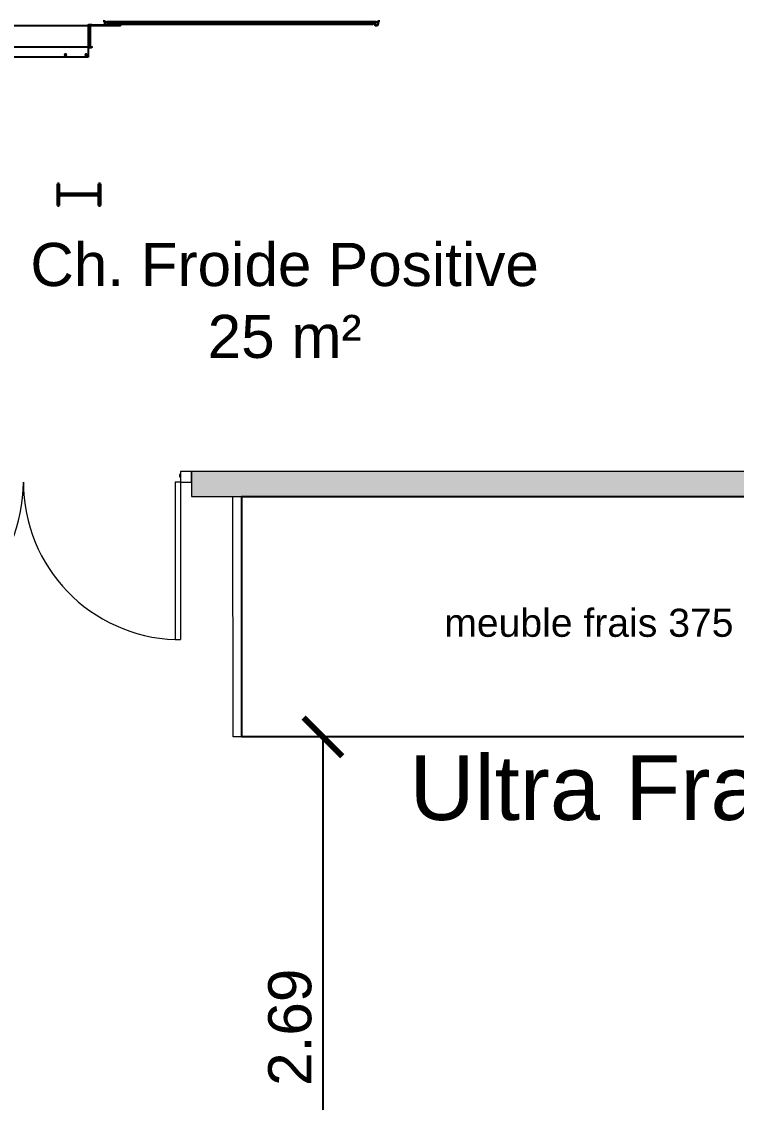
# Model space of a CAD drawing. Header units: millimetres. Extents: x 15590 to 15992, y 1055 to 1132.
# Drawn here: x 15915.8 to 15919.12, y 1104.24 to 1109.26 of the extents above; entities that cross this region are included whole.
import ezdxf

# ---------------------------------------------------------------- set-up
doc = ezdxf.new("R2010")
doc.units = ezdxf.units.MM
doc.header["$MEASUREMENT"] = 0
doc.linetypes.add('CACHE2', pattern=[0.1875, 0.125, -0.0625])
doc.layers.get('0').update_dxf_attribs({"lineweight": 9})
for name, color, linetype, lineweight in [('DM cloison', 7, 'Continuous', 9), ('DM Divers', 7, 'Continuous', 9), ('DM porte', 7, 'Continuous', 9)]:
    doc.layers.add(name, color=color, linetype=linetype, lineweight=lineweight)
for name, color, linetype in [('FAMILLES', 8, 'Continuous'), ('frais', 5, 'Continuous'), ('structure', 7, 'Continuous'), ('TELEWIG_04_Portes', 1, 'Continuous')]:
    doc.layers.add(name, color=color, linetype=linetype)
doc.styles.add('Arial', font='arial.ttf')
doc.styles.get("Standard").update_dxf_attribs({"font": 'swiss.ttf', "height": 0.2})
doc.dimstyles.get("Standard").update_dxf_attribs({"dimtxt": 0.2, "dimasz": 0.18, "dimexe": 0.18, "dimexo": 0.0625, "dimgap": 0.05, "dimtad": 1, "dimzin": 4, "dimdsep": 46, "dimtxsty": 'Standard', "dimblk": 'ARCHTICK', "dimcen": 0.09, "dimadec": 0, "dimazin": 0, "dimtfac": 1, "dimtofl": 0, "dimtmove": 0, "dimatfit": 3, "dimfxl": 1, "dimtolj": 1, "dimtzin": 0, "dimarcsym": 0})

# ---------------------------------------------------------------- blocks, each defined once
blk = doc.blocks.new('*U493')
at = {"layer": 'DM cloison'}
blk.add_hatch(color=3, dxfattribs=at).paths.add_polyline_path([(-2736.1, 116), (-2736.1, 0), (5188.3, 0), (5188.3, 116)])
blk.add_lwpolyline([(-2736.1, 0), (5188.3, 0), (5188.3, 116), (-2736.1, 116)], close=True, dxfattribs=at)
blk = doc.blocks.new('_ArchTick')
at = {"color": 0, "linetype": 'ByBlock', "const_width": 0.15}
blk.add_lwpolyline([(-0.5, -0.5), (0.5, 0.5)], dxfattribs=at)
blk = doc.blocks.new('*D416')
at = {"color": 0, "lineweight": -2, "transparency": 16777216}
for p, q in [((15918.2214, 1105.9386), (15917.021, 1105.9386)), ((15917.201, 1105.9386), (15917.201, 1103.2457)), ((15917.2536, 1103.2457), (15917.381, 1103.2457))]:
    blk.add_line(p, q, dxfattribs=at)
at = {"layer": 'DEFPOINTS', "color": 0, "transparency": 16777216}
for p in [(15918.2839, 1105.9386), (15917.1911, 1103.2457), (15917.201, 1103.2457)]:
    blk.add_point(p, dxfattribs=at)
at = {"color": 0, "lineweight": -2, "transparency": 16777216, "xscale": 0.18, "yscale": 0.18, "zscale": 0.18}
for p, rotation in [((15917.201, 1105.9386), 90), ((15917.201, 1103.2457), 270)]:
    blk.add_blockref('_ArchTick', p, dxfattribs=dict(at, rotation=rotation))
at = {"color": 0, "transparency": 16777216, "insert": (15917.0483, 1104.5921), "char_height": 0.2, "attachment_point": 5, "rotation": 90}
blk.add_mtext('\\A1;2.69', dxfattribs=at)
blk = doc.blocks.new('*U16')
at = {"layer": 'DM porte'}
for p, q in [((0, 0), (-50, 0)), ((0, -50), (0, 0)), ((-1560, 0), (-1510, 0)), ((-1560, -50), (-1560, 0)), ((-1510, -50), (-1560, -50)), ((-1510, 0), (-1510, -50)), ((-1510, -15), (-1505, -15)), ((-1505, -25), (-1510, -25)), ((-1510, -50), (-1510, -779.6)), ((-1510, -50), (-1485, -50)), ((-1505, -15), (-1505, -25)), ((-1485, -50), (-1485, -779.6)), ((-75, -50), (-75, -779.6)), ((-50, -50), (-75, -50)), ((-50, -15), (-55, -15)), ((-55, -15), (-55, -25)), ((-55, -25), (-50, -25)), ((-50, 0), (-50, -50)), ((-50, -50), (-50, -779.6)), ((-50, -50), (0, -50)), ((-1485, -779.6), (-1510, -779.6)), ((-75, -779.6), (-50, -779.6))]:
    blk.add_line(p, q, dxfattribs=at)
for centre, start, end in [((-1510, -50), 271.9626, 0), ((-50, -50), 180, 268.0374)]:
    blk.add_arc(centre, 730, start, end, dxfattribs=at)
blk = doc.blocks.new('JOUE FRAIS')
at = {"layer": 'frais', "linetype": 'ByBlock', "lineweight": -2}
for p, q in [((-0.5575, 0.04), (0.5575, 0.04)), ((-0.5575, 0), (-0.5575, 0.04)), ((0.5575, 0), (-0.5575, 0)), ((0.5575, 0.04), (0.5575, 0))]:
    blk.add_line(p, q, dxfattribs=at)
blk = doc.blocks.new('*U65')
at = {"color": 5, "linetype": 'ByBlock', "lineweight": -2}
for p, q in [((0.04, 1.115), (3.71, 1.115)), ((0.04, 1.115), (0.04, 0)), ((3.71, 0), (0.04, 0))]:
    blk.add_line(p, q, dxfattribs=at)
blk.add_text('meuble frais 375', height=0.13, dxfattribs=at).set_placement((0.9805, 0.4641))
blk = doc.blocks.new('Porte CoulissanteTelecolt 120 Ep 100')
at = {"layer": 'TELEWIG_04_Portes', "linetype": 'Continuous', "ltscale": 254}
h = blk.add_hatch(dxfattribs=at)
h.set_pattern_fill('LINE', color=1, scale=31.75, angle=135, style=0, pattern_type=2)
h.set_pattern_definition([(135, (484.07, 806.92), (-71.281, -71.281), [])])
edge = h.paths.add_edge_path()
edge.add_line((2578.9, 598.5), (2578.9, 598.1))
edge.add_line((2578.9, 598.1), (2580.9, 598.1))
edge.add_arc((2575.9, 594.8), 6, 33.367, 90)
edge.add_line((2575.9, 600.8), (2566.9, 600.8))
edge.add_arc((2566.9, 594.8), 6, 90, 180)
edge.add_line((2560.9, 594.8), (2560.9, 542.8))
edge.add_arc((2566.9, 542.8), 6, 180, 270)
edge.add_line((2566.9, 536.8), (2575.9, 536.8))
edge.add_arc((2575.9, 542.8), 6, 270, 326.633)
edge.add_line((2580.9, 539.5), (2578.9, 539.5))
edge.add_line((2578.9, 539.5), (2578.9, 539.1))
edge.add_arc((2577.6, 539.1), 1.3, 270, 360, ccw=False)
edge.add_line((2577.6, 537.8), (2570.4, 537.8))
edge.add_line((2570.4, 537.8), (2570.4, 599.8))
edge.add_line((2570.4, 599.8), (2577.6, 599.8))
edge.add_arc((2577.6, 598.5), 1.3, 0, 90, ccw=False)
edge = h.paths.add_edge_path()
edge.add_line((2568.9, 584.8), (2568.9, 598.8))
edge.add_line((2568.9, 598.8), (2566.9, 598.8))
edge.add_arc((2566.9, 594.8), 4, 90, 180)
edge.add_line((2562.9, 594.8), (2562.9, 584.8))
edge.add_line((2562.9, 584.8), (2568.9, 584.8))
h.paths.add_polyline_path([(2562.9, 583.8), (2562.9, 553.8), (2568.9, 553.8), (2568.9, 583.8)])
edge = h.paths.add_edge_path()
edge.add_line((2568.9, 552.8), (2562.9, 552.8))
edge.add_line((2562.9, 552.8), (2562.9, 542.8))
edge.add_arc((2566.9, 542.8), 4, 180, 270)
edge.add_line((2566.9, 538.8), (2568.9, 538.8))
edge.add_line((2568.9, 538.8), (2568.9, 552.8))
at = {"layer": 'TELEWIG_04_Portes', "color": 1, "linetype": 'Continuous', "ltscale": 254}
for p, q in [((2560.9, 685.1), (1360.9, 685.1)), ((2560.9, 665.2), (2560.9, 685.1)), ((2560.9, 665.2), (2560.9, 665)), ((2560.9, 634.8), (2560.9, 665)), ((2560.9, 542.8), (2560.9, 634.8)), ((2562.9, 624.8), (2562.9, 634.8)), ((2568.9, 624.8), (2562.9, 624.8)), ((2562.9, 623.8), (2568.9, 623.8)), ((2562.9, 553.8), (2562.9, 623.8)), ((2566.9, 640.8), (2575.9, 640.8)), ((2566.9, 638.8), (2568.9, 638.8)), ((2568.9, 638.8), (2568.9, 624.8)), ((2568.9, 623.8), (2568.9, 553.8)), ((2570.4, 639.8), (2577.6, 639.8)), ((2570.4, 537.8), (2570.4, 639.8)), ((2570.9, 639), (2570.9, 639.8)), ((2570.9, 639), (2578.8, 639)), ((2570.9, 639), (2570.9, 638.8)), ((2570.9, 638.8), (2578.8, 638.8)), ((2570.9, 638.8), (2570.9, 638.1)), ((2570.9, 638.1), (2570.9, 637.5)), ((2570.9, 540.5), (2570.9, 637.5)), ((2578.9, 638.5), (2578.9, 638.1)), ((2578.9, 638.1), (2580.9, 638.1)), ((2568.9, 572.7), (2562.9, 572.7)), ((2568.9, 571.7), (2562.9, 571.7)), ((2562.9, 566.7), (2568.9, 566.7)), ((2562.9, 565.7), (2568.9, 565.7)), ((2568.9, 553.8), (2562.9, 553.8)), ((2562.9, 552.8), (2568.9, 552.8)), ((2562.9, 542.8), (2562.9, 552.8)), ((2568.9, 552.8), (2568.9, 538.8)), ((2570.9, 572.7), (2570.4, 572.7)), ((2570.9, 571.7), (2570.4, 571.7)), ((2570.4, 566.7), (2570.9, 566.7)), ((2570.4, 565.7), (2570.9, 565.7)), ((2560.9, 536.9), (2560.9, 542.8)), ((2560.9, 539.5), (2561.9, 539.5)), ((2560.9, 538.1), (2563.1, 538.1)), ((2578.9, 535.1), (2562.9, 535.1)), ((2564.6, 539.5), (2568.9, 539.5)), ((2568.9, 538.8), (2566.9, 538.8)), ((2575.9, 536.8), (2566.9, 536.8)), ((2570.4, 539.5), (2570.9, 539.5)), ((2570.4, 538.1), (2578.4, 538.1)), ((2577.6, 537.8), (2570.4, 537.8)), ((2570.9, 540.1), (2570.9, 540.5)), ((2570.9, 540.1), (2570.9, 539.5)), ((2570.9, 539.5), (2710.1, 539.5)), ((2578.9, 539.5), (2578.9, 539.1)), ((2580.9, 539.5), (2578.9, 539.5)), ((2579.6, 538.1), (2580.9, 538.1)), ((2708.9, 538.1), (2580.9, 538.1)), ((2580.9, 538.1), (2580.9, 537.1)), ((2634.9, 513.7), (2634.9, 521.7)), ((2634.9, 521.7), (2640.4, 521.7)), ((2638.9, 521.7), (2638.9, 531.7)), ((2641.9, 521.7), (2638.9, 521.7)), ((2640.9, 531.7), (2640.9, 523.7)), ((2640.9, 523.7), (2653.9, 523.7)), ((2642.4, 520.2), (2642.4, 521.2)), ((2647.4, 521.2), (2647.4, 520.2)), ((2663.9, 521.7), (2647.9, 521.7)), ((2649.4, 521.7), (2665.6, 521.7)), ((2653.9, 523.7), (2653.9, 531.7)), ((2655.9, 523.7), (2655.9, 531.7)), ((2655.9, 523.7), (2661.9, 523.7)), ((2662.9, 533.7), (2662.9, 525.2)), ((3882.9, 533.7), (2662.9, 533.7)), ((2662.9, 523.4), (2662.9, 525.2)), ((2662.9, 525.2), (3882.9, 525.2)), ((3882, 522.3), (2663.8, 522.3)), ((2665.6, 521.7), (3880.2, 521.7)), ((2695.7, 539.5), (2695.7, 538.9)), ((2695.7, 538.9), (2710.1, 538.9)), ((2710.1, 538.3), (2695.7, 538.3)), ((2695.7, 538.3), (2695.7, 538.1)), ((2708.9, 533.7), (2708.9, 538.1)), ((2710.1, 538.3), (2711.3, 538.3)), ((2710.1, 538.3), (2710.1, 533.7)), ((2711.3, 533.7), (2711.3, 538.3)), ((3880.2, 521.7), (3896.4, 521.7)), ((3897.9, 521.7), (3881.9, 521.7)), ((3882.9, 533.7), (3882.9, 525.2)), ((3882.9, 525.2), (3882.9, 523.4)), ((3883.9, 523.7), (3889.9, 523.7)), ((3889.9, 531.7), (3889.9, 523.7)), ((3891.9, 531.7), (3891.9, 523.7)), ((3891.9, 523.7), (3904.9, 523.7)), ((3898.4, 520.2), (3898.4, 521.2)), ((3903.4, 521.2), (3903.4, 520.2)), ((3906.9, 521.7), (3903.9, 521.7)), ((3904.9, 523.7), (3904.9, 531.7)), ((3905.4, 521.7), (3910.9, 521.7)), ((3906.9, 531.7), (3906.9, 521.7)), ((3910.9, 521.7), (3910.9, 513.7))]:
    blk.add_line(p, q, dxfattribs=at)
for points in [[(2568.9, 624.8), (2562.9, 624.8), (2562.9, 634.8, -0.414214), (2566.9, 638.8), (2568.9, 638.8), (2568.9, 624.8)], [(2568.9, 552.8), (2568.9, 538.8), (2566.9, 538.8, -0.414214), (2562.9, 542.8), (2562.9, 552.8), (2568.9, 552.8)], [(2640.9, 523.7), (2640.9, 531.7, -1), (2653.9, 531.7), (2653.9, 523.7), (2640.9, 523.7)], [(3904.9, 523.7), (3891.9, 523.7), (3891.9, 531.7, -1), (3904.9, 531.7), (3904.9, 523.7)]]:
    blk.add_lwpolyline(points, format="xyb", close=True, dxfattribs=at)
blk.add_lwpolyline([(2562.9, 623.8), (2568.9, 623.8), (2568.9, 553.8), (2562.9, 553.8), (2562.9, 623.8)], close=True, dxfattribs=at)
for points in [[(2641.9, 520.2, 0.414214), (2640.4, 521.7), (2634.9, 521.7), (2634.9, 513.7)], [(2669.6, 518, 0.389826), (2665.6, 521.7), (2649.4, 521.7), (2649.4, 521.7, 0.414214), (2647.9, 520.2)], [(2647.4, 520.2), (2647.4, 521.2, -0.414214), (2647.9, 521.7), (2663.9, 521.7, 0.414214), (2661.9, 523.7), (2655.9, 523.7), (2655.9, 531.7, 0.100414), (2655.2, 535, 0.540062), (2654.2, 536.8, 0.113372), (2651.2, 539.2, 0.540062), (2649.3, 539.9, 0.113372), (2645.5, 539.9, 0.540062), (2643.5, 539.2, 0.113372), (2640.6, 536.8, 0.540062), (2639.5, 535, 0.100414), (2638.9, 531.7), (2638.9, 521.7), (2641.9, 521.7, -0.414214), (2642.4, 521.2), (2642.4, 520.2, -0.414214)], [(3897.9, 520.2, 0.414214), (3896.4, 521.7), (3880.2, 521.7, 0.389826), (3876.2, 518)], [(3910.9, 513.7), (3910.9, 521.7), (3905.4, 521.7, 0.414214), (3903.9, 520.2)], [(3903.4, 520.2), (3903.4, 521.2, -0.414214), (3903.9, 521.7), (3906.9, 521.7), (3906.9, 531.7, 0.100414), (3906.2, 535, 0.100414), (3906.2, 535, 0.540062), (3905.2, 536.8, 0.113372), (3902.2, 539.2, 0.540062), (3900.3, 539.9, 0.113372), (3896.5, 539.9, 0.540062), (3894.5, 539.2, 0.113372), (3891.6, 536.8, 0.540062), (3890.5, 535, 0.100414), (3889.9, 531.7), (3889.9, 523.7), (3883.9, 523.7, 0.414214), (3881.9, 521.7), (3897.9, 521.7, -0.414214), (3898.4, 521.2), (3898.4, 520.2, -0.414214)]]:
    blk.add_lwpolyline(points, format="xyb", dxfattribs=at)
for centre, radius, start, end in [((2566.9, 634.8), 6, 90, 180), ((2566.9, 634.8), 4, 90, 180), ((2575.9, 634.8), 6, 33.367, 90), ((2577.6, 638.5), 1.3, 0, 90), ((2566.9, 542.8), 6, 180, 270), ((2562.9, 537.1), 2, 183.457, 270), ((2566.9, 542.8), 4, 180, 270), ((2575.9, 542.8), 6, 270, 326.633), ((2577.6, 539.1), 1.3, 270, 360), ((2578.9, 537.1), 2, 270, 0), ((2647.4, 531.7), 8.5, 157.0638, 180), ((2640.7, 535.5), 1.25, 93.2564, 206.7436), ((2640.4, 520.2), 1.5, 0, 90), ((2647.4, 531.7), 8.5, 117.0638, 142.9362), ((2647.4, 531.7), 6.5, 0, 180), ((2641.9, 521.2), 0.5, 0, 90), ((2644.7, 538.9), 1.25, 53.2564, 166.7436), ((2647.4, 531.7), 8.5, 77.0638, 102.9362), ((2647.9, 521.2), 0.5, 90, 180), ((2649.4, 520.2), 1.5, 90, 180), ((2650, 538.9), 1.25, 13.2564, 126.7436), ((2647.4, 531.7), 8.5, 37.0638, 62.9362), ((2654.1, 535.5), 1.25, 333.2564, 86.7436), ((2647.4, 531.7), 8.5, 0, 22.9362), ((2661.9, 521.7), 2, 0, 90), ((2665.6, 517.7), 4, 4.8114, 90), ((2710.1, 538.3), 1.2, 0, 90), ((2710.1, 538.3), 0.6, 0, 90), ((3880.2, 517.7), 4, 90, 175.1886), ((3883.9, 521.7), 2, 90, 180), ((3898.4, 531.7), 8.5, 157.0638, 180), ((3891.7, 535.5), 1.25, 93.2564, 206.7436), ((3898.4, 531.7), 8.5, 117.0638, 142.9362), ((3898.4, 531.7), 6.5, 0, 180), ((3895.7, 538.9), 1.25, 53.2564, 166.7436), ((3896.4, 520.2), 1.5, 0, 90), ((3898.4, 531.7), 8.5, 77.0638, 102.9362), ((3897.9, 521.2), 0.5, 0, 90), ((3901, 538.9), 1.25, 13.2564, 126.7436), ((3898.4, 531.7), 8.5, 37.0638, 62.9362), ((3903.9, 521.2), 0.5, 90, 180), ((3905.4, 520.2), 1.5, 90, 180), ((3905.1, 535.5), 1.25, 333.2564, 86.7436), ((3898.4, 531.7), 8.5, 0, 22.9362)]:
    blk.add_arc(centre, radius, start, end, dxfattribs=at)
for centre, major_axis in [((2455.9, 675.1), (4, 0)), ((2455.9, 675), (-2.5, 0)), ((2550.9, 675.1), (4, 0)), ((2550.9, 675), (-2.5, 0))]:
    blk.add_ellipse(centre, major_axis=major_axis, ratio=0.99863, dxfattribs=at)
blk = doc.blocks.new('A$C449D2971')
at = {"layer": 'TELEWIG_04_Portes', "color": 1, "linetype": 'CACHE2', "ltscale": 30}
blk.add_lwpolyline([(1.35, 0.0463), (2.55, 0.0463), (2.55, 0.1463), (1.35, 0.1463)], close=True, dxfattribs=at)
at = {"layer": 'TELEWIG_04_Portes', "xscale": 0.001000000000018986, "yscale": 0.001000000000018986, "zscale": 0.001000000000018986, "rotation": 180}
blk.add_blockref('Porte CoulissanteTelecolt 120 Ep 100', (3.9109, 0.6851), dxfattribs=at)

msp = doc.modelspace()

# ---------------------------------------------------------------- linework, layer by layer
msp.add_circle((15910.6295, 1093.1562), 38.4411)
at = {"layer": 'structure', "color": 160, "linetype": 'Continuous', "lineweight": 35, "ltscale": 1000}
for p, q in [((15915.9767, 1108.5034), (15915.9682, 1108.5034)), ((15915.9682, 1108.5034), (15915.9682, 1108.4034)), ((15915.9767, 1108.4618), (15915.9767, 1108.5034)), ((15916.1682, 1108.5034), (15916.1597, 1108.5034)), ((15916.1597, 1108.5034), (15916.1597, 1108.4618)), ((15916.1682, 1108.4034), (15916.1682, 1108.5034)), ((15915.9767, 1108.4034), (15915.9767, 1108.445)), ((15916.1541, 1108.4562), (15915.9823, 1108.4562)), ((15915.9823, 1108.4506), (15916.1541, 1108.4506)), ((15916.1597, 1108.445), (15916.1597, 1108.4034)), ((15915.9682, 1108.4034), (15915.9767, 1108.4034)), ((15916.1597, 1108.4034), (15916.1682, 1108.4034))]:
    msp.add_line(p, q, dxfattribs=at)
for centre, start, end in [((15915.9823, 1108.4618), 180, 270), ((15915.9823, 1108.445), 90, 180), ((15916.1541, 1108.4618), 270, 0), ((15916.1541, 1108.445), 0, 90)]:
    msp.add_arc(centre, 0.0056, start, end, dxfattribs=at)

# ---------------------------------------------------------------- block references
at = {"lineweight": 0, "xscale": -1}
msp.add_blockref('A$C449D2971', (15917.461, 1109.0912), dxfattribs=at)
at = {"layer": 'DM cloison', "xscale": 0.001, "yscale": 0.001, "zscale": 0.001}
for name, p in [('*U16', (15916.5904, 1107.1696)), ('*U493', (15919.3266, 1107.0536))]:
    msp.add_blockref(name, p, dxfattribs=at)
at = {"layer": 'DM cloison', "rotation": 90.00186738988003}
msp.add_blockref('JOUE FRAIS', (15916.8235, 1106.4961), dxfattribs=at)
at = {"layer": 'frais'}
msp.add_blockref('*U65', (15916.7835, 1105.9386), dxfattribs=at)

# ---------------------------------------------------------------- texts
at = {"layer": 'DM Divers', "insert": (15917.0231, 1108.2291), "char_height": 0.2, "width": 3.361042, "attachment_point": 2}
msp.add_mtext('{\\C1;Ch. Froide Positive\\P25 m²}', dxfattribs=at)
at = {"layer": 'FAMILLES', "color": 0, "insert": (15917.6028, 1105.8531), "char_height": 0.3, "width": 7.361437, "attachment_point": 1, "style": 'Arial'}
msp.add_mtext('{\\C5;Ultra Frais}', dxfattribs=at)

# ---------------------------------------------------------------- dimensions: what is measured, and where the dimension line sits
dim = msp.add_linear_dim(base=(15917.201, 1103.2457), p1=(15918.2839, 1105.9386), p2=(15917.1911, 1103.2457), angle=90, dimstyle='Standard')
dim.commit()
dim.dimension.update_dxf_attribs({"geometry": '*D416', "text_midpoint": (15917.201, 1104.5921), "dimtype": 160})

doc.saveas('drawing.dxf')
